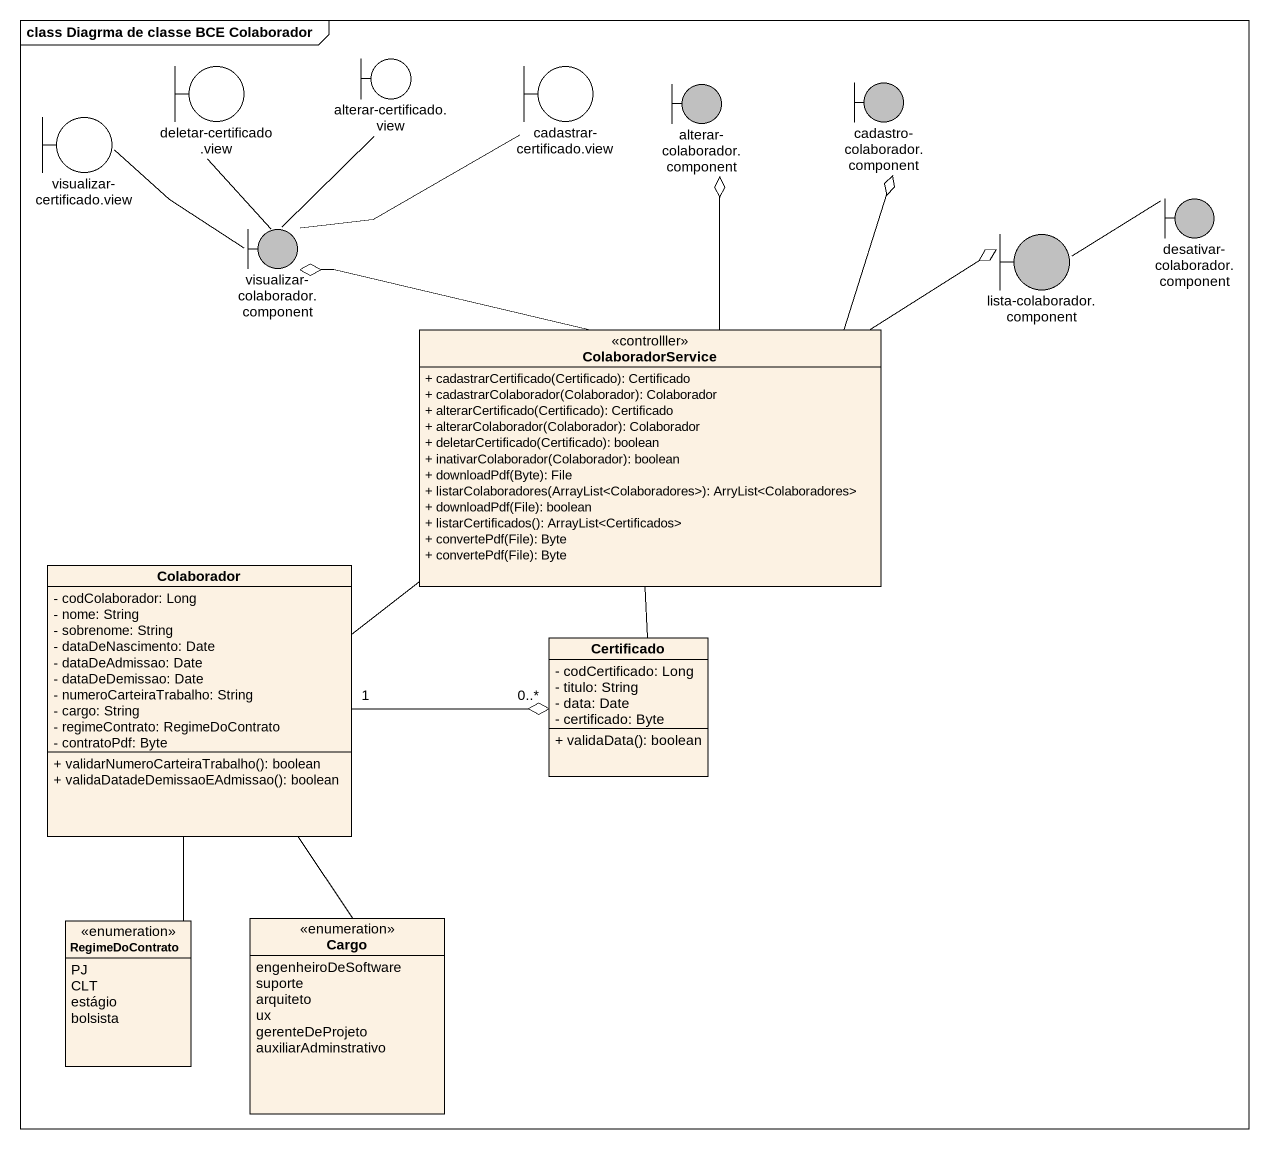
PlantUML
@startuml
mainframe class Diagrma de classe BCE Colaborador
allowmixing
hide circle
hide empty members
skinparam classAttributeIconSize 0
boundary "deletar-certificado.view" as deletar_certificado_view
boundary "alterar-certificado.view" as alterar_certificado_view
boundary "cadastrar-certificado.view" as cadastrar_certificado_view
boundary "alterar-colaborador.component" as alterar_colaborador #C0C0C0
boundary "cadastro-colaborador.component" as cadastro_colaborador #C0C0C0
boundary "visualizar-certificado.view" as visualizar_certificado_view
boundary "desativar-colaborador.component" as desativar_colaborador #C0C0C0
boundary "visualizar-colaborador.component" as visualizar_colaborador #C0C0C0
boundary "lista-colaborador.component" as lista_colaborador_component #C0C0C0
class ColaboradorService <<controlller>> {
  + cadastrarCertificado(Certificado): Certificado
  + cadastrarColaborador(Colaborador): Colaborador
  + alterarCertificado(Certificado): Certificado
  + alterarColaborador(Colaborador): Colaborador
  + deletarCertificado(Certificado): boolean
  + inativarColaborador(Colaborador): boolean
  + downloadPdf(Byte): File
  + listarColaboradores(ArrayList<Colaboradores>): ArryList<Colaboradores>
  + downloadPdf(File): boolean
  + listarCertificados(): ArrayList<Certificados>
  + convertePdf(File): Byte
  + convertePdf(File): Byte
}
class Colaborador {
  - codColaborador: Long
  - nome: String
  - sobrenome: String
  - dataDeNascimento: Date
  - dataDeAdmissao: Date
  - dataDeDemissao: Date
  - numeroCarteiraTrabalho: String
  - cargo: String
  - regimeContrato: RegimeDoContrato
  - contratoPdf: Byte
  + validarNumeroCarteiraTrabalho(): boolean
  + validaDatadeDemissaoEAdmissao(): boolean
}
class Certificado {
  - codCertificado: Long
  - titulo: String
  - data: Date
  - certificado: Byte
  + validaData(): boolean
}
enum RegimeDoContrato {
  PJ
  CLT
  estágio
  bolsista
}
enum Cargo {
  engenheiroDeSoftware
  suporte
  arquiteto
  ux
  gerenteDeProjeto
  auxiliarAdminstrativo
}
visualizar_colaborador -up- deletar_certificado_view
visualizar_colaborador -up- alterar_certificado_view
visualizar_colaborador -right- cadastrar_certificado_view
visualizar_colaborador -left- visualizar_certificado_view
lista_colaborador_component -right- desativar_colaborador
ColaboradorService -up-o alterar_colaborador
ColaboradorService -up-o cadastro_colaborador
ColaboradorService -left-o visualizar_colaborador
ColaboradorService -right-o lista_colaborador_component
Colaborador -right- ColaboradorService
Colaborador "1" -right-o "0..*" Certificado
Certificado -up- ColaboradorService
RegimeDoContrato -up- Colaborador
Cargo -up- Colaborador
@enduml
